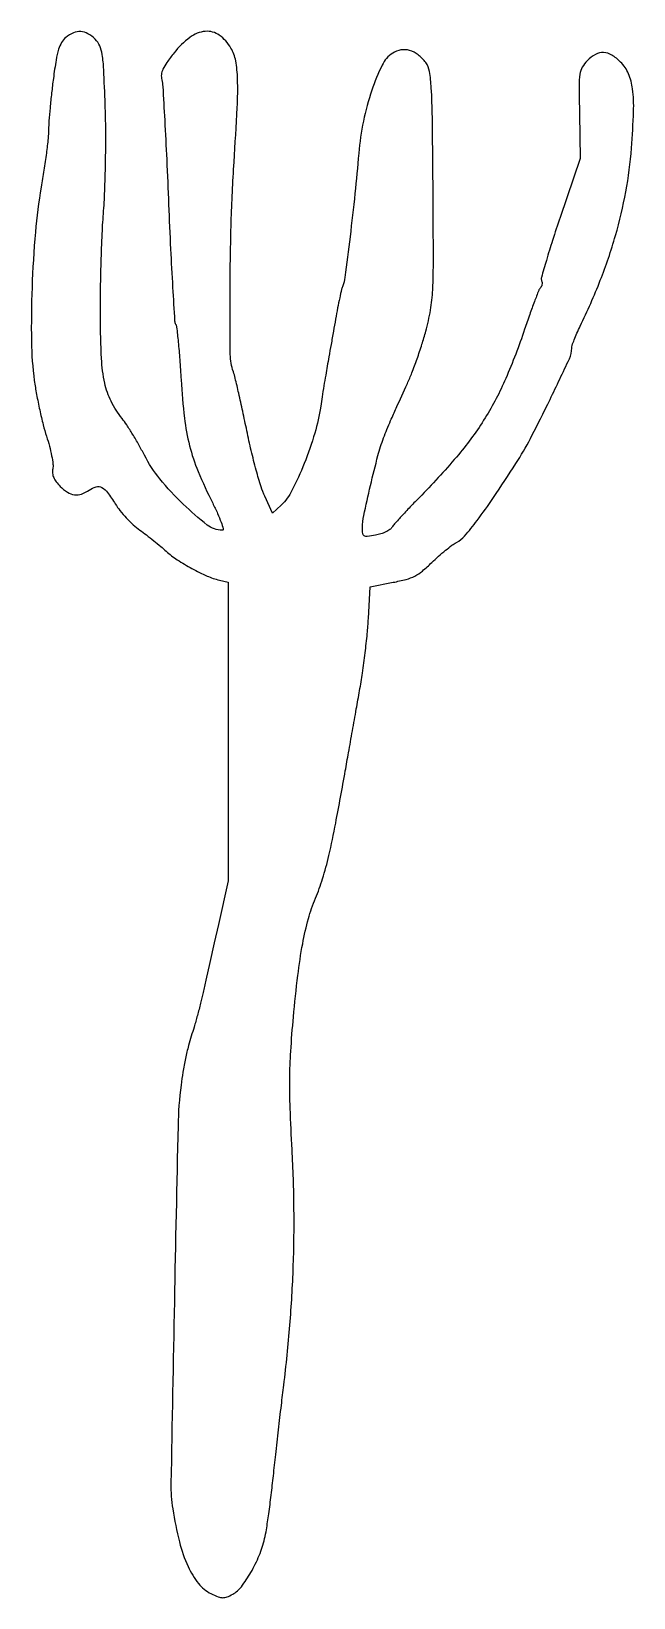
# Model space of a CAD drawing. Extents: x 0 to 173, y 0 to 449.
import ezdxf

# ---------------------------------------------------------------- set-up
doc = ezdxf.new("R2010")
doc.units = 0

msp = doc.modelspace()

# ---------------------------------------------------------------- linework, layer by layer
msp.add_lwpolyline([(9.980332, 447.185158, 0.090994), (8.776565, 445.780831, 0.058264), (7.916367, 443.805832, 0.033095), (7.203705, 440.737353, 0.007461), (6.417966, 435.435158, 0.005003), (5.908656, 431.287909, 0.004695), (5.470694, 427.042622, 0.004676), (5.152817, 423.269979, 0.016094), (5.048417, 420.81632, -0.023805), (4.900581, 418.267543, -0.005639), (4.404174, 414.037427, -0.00579), (3.721799, 409.183712, -0.005681), (2.92324, 404.31632, 0.022424), (1.251663, 391.444069, 0.012239), (0.299395, 375.543866, 0.012109), (0.127328, 360.07807, 0.030691), (0.963006, 348.874629, 0.011796), (1.601595, 344.902546, 0.008205), (2.501577, 340.449164, 0.00828), (3.506743, 336.201657, 0.016902), (4.462454, 332.91198, -0.015038), (5.293906, 330.089328, -0.016689), (5.922477, 327.317674, -0.016231), (6.300754, 324.930879, -0.078562), (6.256868, 323.563388, 0.07272), (6.20188, 322.305845, 0.073785), (6.510294, 321.091863, 0.062599), (7.215215, 319.863906, 0.034823), (8.349382, 318.559709, 0.05376), (10.472953, 316.849539, 0.111523), (12.4625, 316.126822, 0.118883), (14.483852, 316.350785, 0.066098), (16.696243, 317.499794, -0.089079), (18.669731, 318.412826, -0.188414), (20.317343, 318.219456, -0.111786), (21.979233, 316.785404, -0.022442), (24.172802, 313.518689, 0.032287), (25.508898, 311.611137, 0.019011), (27.331583, 309.50587, 0.018971), (29.321121, 307.532731, 0.030595), (31.172802, 306.028748, -0.007721), (33.069036, 304.627431, -0.005188), (35.193611, 302.970888, -0.005226), (37.21735, 301.324063, -0.010297), (38.784172, 299.966083, 0.038762), (41.921696, 297.544973, 0.020344), (46.154134, 295.013368, 0.020292), (50.509175, 292.867625, 0.045419), (54, 291.685796), (56.5, 291.085477), (56.5, 248.292739), (56.5, 205.5), (53.70649, 193), (52.522277, 187.701078), (51.27402, 182.115625), (50.138929, 177.036581, -0.000001), (49.348544, 173.5, -0.006998), (48.614477, 170.418709, -0.00479), (47.698718, 166.940625, -0.004829), (46.751659, 163.605593, -0.009742), (45.928982, 161, 0.020999), (45.141963, 158.296883, 0.00893), (44.306052, 154.61875, 0.008817), (43.552445, 150.657024, 0.011434), (43.009182, 147, 0.02557), (42.148473, 135.30717, 0.00072), (41.09373, 84.868775, 0.000443), (40.125629, 32.779704, 0.044381), (40.643403, 25.5, 0.021148), (42.575754, 16.064382, 0.045056), (45.01736, 9.035791, 0.060894), (48.000416, 4.126655, 0.115044), (51.600431, 1.250717, 0.018917), (53.693695, 0.348024, 0.085021), (54.995917, 0.084488, 0.101849), (56.192465, 0.293526, 0.033387), (57.817406, 1.063887, 0.102761), (60.298553, 3.214928, 0.032471), (63.027991, 7.319616, 0.032167), (65.433159, 12.203737, 0.040481), (66.982014, 17, 0.019403), (67.480139, 19.553707, 0.003886), (68.155412, 24.14375, 0.004102), (68.856388, 29.501537, 0.003817), (69.487367, 35, -0.001151), (70.151837, 41.076253, -0.000714), (70.958457, 48.20625, -0.000716), (71.774708, 55.241179, -0.001294), (72.46637, 61, 0.010397), (74.217533, 78.223134, 0.011358), (75.188851, 95.003897, 0.01147), (75.391452, 111.657789, 0.011074), (74.836802, 128.5, -0.004449), (74.290155, 140.331458, -0.011917), (74.176789, 148.765605, -0.013303), (74.468775, 156.65435, -0.006868), (75.231711, 166.5, -0.0073), (76.493747, 178.39865, -0.015785), (77.885665, 187.495168, -0.020322), (79.520686, 194.6704, -0.034278), (81.538416, 200.5, 0.025897), (83.583447, 206.103073, 0.016973), (85.378833, 212.738845, 0.010762), (87.348957, 222.038211, 0.002835), (90.095897, 237, -0.000051), (91.026949, 242.235137, -0.00003), (92.14218, 248.5, -0.00003), (93.258184, 254.764855, -0.000051), (94.191633, 260, 0.00809), (95.011959, 265.071178, 0.005657), (95.779185, 270.810971, 0.005709), (96.389547, 276.329789, 0.011816), (96.714942, 280.654368), (97.186541, 289.808736), (103.793718, 291.055421, 0.018721), (107.527682, 291.905835, 0.052768), (110.023365, 292.864663, 0.054931), (112.206963, 294.301529, 0.021635), (114.880803, 296.718638, -0.012222), (116.787167, 298.508296, -0.011624), (118.810249, 300.233675, -0.01165), (120.668595, 301.674753, -0.039784), (121.966705, 302.482782, 0.095859), (124.299963, 304.325184, 0.016429), (127.860899, 308.742889, 0.013269), (132.554752, 315.33119, 0.004583), (138.992634, 325.086404, 0.02367), (143.176684, 332.279518, 0.007309), (148.797807, 343.487047, 0.003523), (154.31435, 355.107588, 0.109479), (155, 358.201494, -0.083011), (155.126618, 358.958898, -0.009755), (155.716625, 360.571257, -0.011469), (156.5054, 362.472629, -0.009158), (157.439574, 364.485647, 0.019655), (163.197575, 377.607879, 0.023419), (167.54328, 390.405068, 0.024537), (170.510947, 402.996155, 0.02649), (172.138547, 415.5, 0.010103), (172.731606, 426.028585, 0.040771), (172.439584, 432.451917, 0.069219), (171.255426, 436.812833, 0.0958), (168.99127, 440.162576, 0.058915), (166.464417, 442.155058, 0.128415), (164.119826, 442.866419, 0.136526), (161.822957, 442.323223, 0.070566), (159.445535, 440.536445, 0.068559), (158.03222, 438.671499, 0.091984), (157.350133, 436.667995, 0.037548), (157.12447, 433.432209, 0.003364), (157.223537, 425.286445), (157.465094, 412.5), (151.676525, 395.617182, 0.004478), (149.492617, 389.056704, 0.006854), (147.728725, 383.327877, 0.00286), (146.322407, 378.423594, 0.161366), (146.365833, 377.489037, -0.075009), (146.484955, 376.947882, -0.060699), (146.452634, 376.353417, -0.062022), (146.281123, 375.797887, -0.088075), (145.990264, 375.371855, 0.099566), (145.528812, 374.661736, 0.003381), (144.315297, 371.542375, 0.00625), (142.94721, 367.814735, 0.004306), (141.486708, 363.559635, -0.021897), (136.079389, 349.443202, -0.036511), (130.175726, 338.174585, -0.0357), (122.597103, 327.713314, -0.019871), (112, 316.061986, 0.003655), (109.054585, 313.027323, 0.004782), (106.409375, 310.208306, 0.003563), (104.235489, 307.812683, 0.044137), (103.5, 306.82807, -0.106497), (102.858526, 306.160605, -0.036882), (101.692188, 305.493846, -0.034654), (100.258808, 304.927448, -0.03387), (98.75, 304.5593, -0.013144), (96.403075, 304.215817, -0.161164), (95.527026, 304.393896, -0.236127), (95.10334, 305.030925, -0.030798), (95, 306.707016, -0.053336), (95.369358, 310.159721, -0.004608), (97.325448, 318.811252, -0.006188), (99.458992, 327.382861, -0.025711), (101.07278, 332.46033, -0.007248), (102.023011, 334.884022, -0.00629), (103.087689, 337.397183, -0.003344), (104.701316, 341.010664, -0.000544), (107.887862, 348, 0.014967), (109.192761, 351.095711, 0.007454), (110.668354, 355.0875, 0.007392), (112.075235, 359.271333, 0.010787), (113.179928, 363, 0.024999), (114.509618, 369.046291, 0.029191), (115.143907, 374.889913, 0.013039), (115.351528, 383.656657, 0.001321), (115.246469, 404.5, 0.001206), (115.046231, 424.334153, 0.01166), (114.74456, 432.750723, 0.026232), (114.215906, 437.468154, 0.118719), (113.14432, 440, 0.06706), (110.981664, 442.227486, 0.09709), (108.546506, 443.472656, 0.10958), (106.046018, 443.624891, 0.106034), (103.682503, 442.711538, 0.13567), (100.658602, 439.271184, 0.03122), (97.700679, 432.053713, 0.030787), (95.300796, 423.209663, 0.029394), (93.959266, 414, -0.004839), (92.854376, 402.472219, -0.003904), (91.451011, 390.110254, -0.001605), (89.995982, 378.441756, -0.066812), (89.344612, 376, 0.041876), (89.031489, 375.023884, 0.004037), (88.490843, 372.590625, 0.005112), (87.89843, 369.673261, 0.004017), (87.314159, 366.5, -0.00027), (86.702916, 363.034649, -0.000205), (86.028873, 359.234375, -0.000207), (85.393384, 355.668562, -0.000483), (84.913997, 353, 0.002878), (84.470593, 350.461961, 0.001585), (83.956023, 347.353125, 0.00158), (83.454073, 344.196639, 0.002534), (83.04797, 341.5, -0.036258), (81.353777, 333.811547, -0.022846), (78.329154, 325.124754, -0.021529), (74.816168, 317.3377, -0.08801), (71.720548, 313.200849), (69.266461, 310.901699), (67.003005, 315.700849, -0.035639), (65.949584, 318.421222, -0.007976), (64.562957, 323.20275, -0.008237), (63.137772, 328.788194, -0.007882), (61.874929, 334.5, 0.002592), (60.704456, 340.073092, 0.003228), (59.556527, 345.239147, 0.002626), (58.542512, 349.562852, 0.024534), (58.005155, 351.399223, -0.0812), (57.142126, 356.37655, -0.003248), (57.084148, 374.816204, -0.00635), (57.396604, 394.279803, -0.009126), (58.206606, 411.5, 0.00338), (59.119945, 427.096018, 0.019645), (59.222496, 435.331105, 0.038246), (58.68597, 440.507159, 0.087435), (57.329663, 444.17524, 0.10652), (53.970709, 447.847748, 0.177598), (49.975288, 448.937152, 0.142569), (45.557919, 447.231099, 0.061722), (41.013484, 442.779467, 0.013442), (38.934015, 440.018618, 0.047933), (37.830494, 438.104048, 0.076455), (37.391305, 436.544274, 0.09209), (37.48523, 435.026594, -0.046672), (37.774792, 433.138727, -0.000942), (38.325365, 423.495757, -0.00222), (38.897732, 412.218192, -0.001489), (39.45641, 399.320664, 0.001765), (40.01779, 386.523636, 0.002799), (40.598574, 375.568921, 0.000639), (41.173324, 365.976239, 0.123739), (41.465438, 365.055923, -0.111868), (41.759686, 364.199007, -0.002606), (42.200379, 359.924902, -0.005653), (42.636041, 354.884981, -0.003788), (43.025366, 349.112803, 0.013707), (43.985263, 338.130537, 0.034042), (45.450329, 330.198892, 0.03618), (47.918653, 322.825591, 0.017356), (52.081735, 313.75, -0.010822), (53.492868, 310.776831, -0.019555), (54.498452, 308.276563, -0.016479), (55.116254, 306.350119, -0.497997), (54.851906, 306, -0.166725), (50.529061, 307.482667, -0.026308), (43.636568, 313.448143, -0.030003), (36.961118, 320.689205, -0.052629), (32.502523, 327.5, 0.009659), (30.921856, 330.436631, 0.008237), (29.145182, 333.471875, 0.008324), (27.43735, 336.179646, 0.02322), (26.121837, 338, -0.052095), (22.965868, 342.944257, -0.063229), (21.145323, 348.128328, -0.040995), (20.225471, 355.1922, -0.009875), (19.897178, 367, -0.005753), (19.922568, 374.336955, -0.003802), (20.112842, 382.765625, -0.003826), (20.422842, 390.957053, -0.007405), (20.817785, 397.5, 0.009888), (21.179972, 404.040037, 0.005122), (21.387019, 412.221046, 0.00509), (21.42806, 420.635037, 0.007707), (21.276407, 427.954624, 0.002734), (20.856495, 438.043694, 0.026474), (20.428932, 442.305052, 0.066365), (19.698653, 444.793332, 0.092107), (18.386285, 446.704624, 0.066027), (16.321049, 448.286178, 0.116667), (14.274144, 448.895637, 0.117503), (12.18137, 448.521668, 0.067577)], format="xyb", close=True)

doc.saveas('drawing.dxf')
